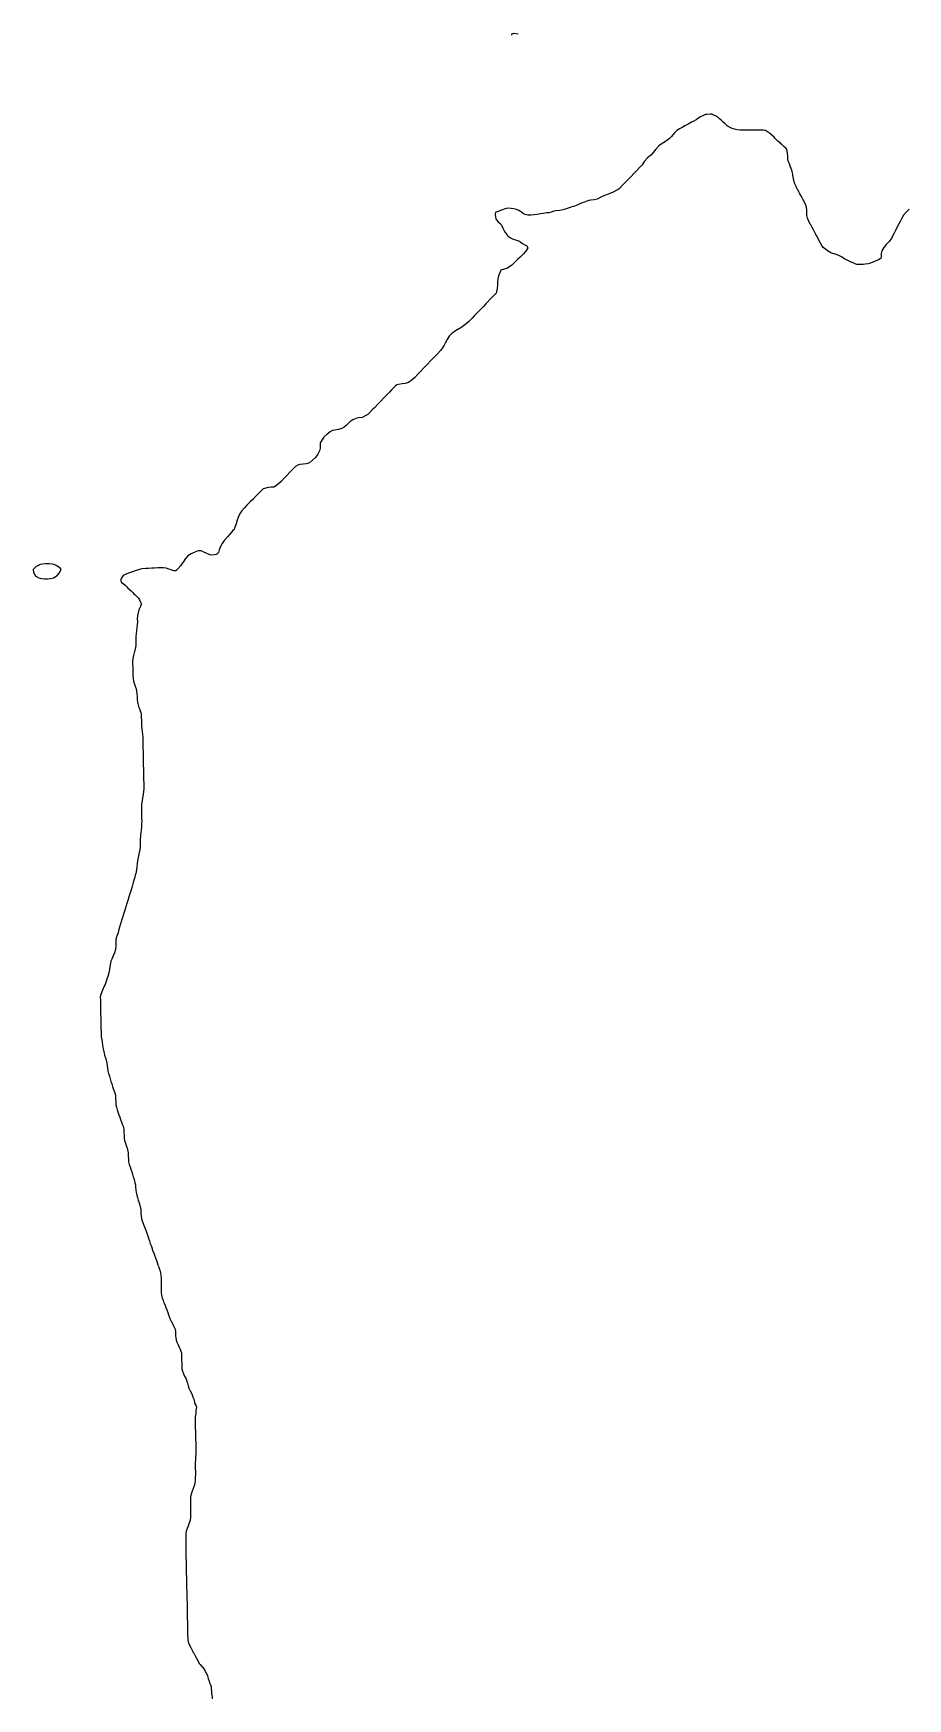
# Model space of a CAD drawing. Header units: inches. Extents: x 654597 to 662585, y 4606423 to 4617894.
# Drawn here: x 655680 to 657280, y 4606423 to 4609472 of the extents above; entities that cross this region are included whole.
import ezdxf

# ---------------------------------------------------------------- set-up
doc = ezdxf.new("R2010")
doc.units = ezdxf.units.IN
doc.header["$MEASUREMENT"] = 0
doc.layers.add('$DDT_AUDIT_GENERATED_(3E)', color=7, linetype='Continuous')
doc.layers.add('$DDT_AUDIT_GENERATED_(3F)', color=7, linetype='Continuous')

msp = doc.modelspace()

# ---------------------------------------------------------------- linework, layer by layer
at = {"layer": '$DDT_AUDIT_GENERATED_(3E)', "elevation": -150}
msp.add_lwpolyline([(656555.9, 4609468.3), (656555.9, 4609470.9), (656558.2, 4609471.8), (656559.6, 4609472), (656567.1, 4609470.9)], dxfattribs=at)
at = {"layer": '$DDT_AUDIT_GENERATED_(3F)', "elevation": -140}
msp.add_lwpolyline([(657282.7, 4609150), (657277.3, 4609144.4), (657272.8, 4609139.2), (657269.4, 4609133.4), (657266.5, 4609127.5), (657264.1, 4609123), (657261.6, 4609118.6), (657258.4, 4609112.4), (657255.5, 4609106.2), (657253.2, 4609101.5), (657250.7, 4609096.5), (657246.1, 4609091.1), (657240.8, 4609085.6), (657236.3, 4609080), (657233.1, 4609073.8), (657231.6, 4609068.8), (657231.4, 4609062.5), (657230.9, 4609059.7), (657229.9, 4609058.8), (657227, 4609057.5), (657219.4, 4609054.3), (657211.9, 4609051.3), (657207.6, 4609050), (657202.3, 4609049.1), (657198.6, 4609048.7), (657195.6, 4609048.6), (657189.3, 4609048.7), (657187.1, 4609048.8), (657185.3, 4609049.6), (657180.5, 4609051.6), (657176.5, 4609053.2), (657172.1, 4609055.4), (657167.1, 4609057.6), (657164.9, 4609058.7), (657162.7, 4609060), (657159, 4609062.5), (657155.3, 4609064.4), (657150.9, 4609066.3), (657145.8, 4609068.2), (657143, 4609069.1), (657139.8, 4609070.2), (657136.4, 4609071.9), (657133.6, 4609073.6), (657129.5, 4609076.5), (657125.6, 4609079.9), (657124.1, 4609081.5), (657122.9, 4609083.4), (657120.6, 4609087.6), (657113.8, 4609100.5), (657113, 4609102), (657112.1, 4609103.7), (657109.6, 4609108.3), (657107.6, 4609112.4), (657105.5, 4609116.6), (657102.8, 4609121.3), (657102, 4609122.7), (657098.6, 4609129), (657096.6, 4609133.5), (657095.9, 4609138.2), (657095.6, 4609143.5), (657095.4, 4609148.4), (657095.1, 4609153.7), (657093.7, 4609157.5), (657091.7, 4609161.5), (657090.5, 4609163.8), (657089.4, 4609166), (657086.9, 4609170.7), (657084.5, 4609175.1), (657082.8, 4609178.3), (657080.9, 4609181.8), (657079.5, 4609184.5), (657078.2, 4609186.9), (657075.9, 4609191.6), (657073.7, 4609196.1), (657072.3, 4609200.1), (657071.3, 4609205.7), (657070.8, 4609208.8), (657070.1, 4609212.7), (657069.4, 4609216.3), (657068.7, 4609219), (657066.9, 4609224.2), (657065.2, 4609228.5), (657063.6, 4609233.1), (657061.7, 4609237.9), (657061.1, 4609241.9), (657061, 4609247.9), (657060.5, 4609251.8), (657059.6, 4609256.5), (657058.9, 4609259.1), (657057.6, 4609260.8), (657053.6, 4609264.6), (657049.6, 4609268.4), (657048, 4609269.8), (657046.5, 4609271.2), (657042.5, 4609274.8), (657038.8, 4609278.4), (657037.1, 4609280), (657035.6, 4609281.7), (657031.8, 4609285.3), (657028.1, 4609288.8), (657026, 4609290.4), (657023.6, 4609291.8), (657019.8, 4609293.8), (657015.8, 4609294.7), (657010.2, 4609294.8), (657005.3, 4609294.7), (656999.5, 4609294.6), (656994.5, 4609294.5), (656988.7, 4609294.4), (656983.9, 4609294.4), (656978.1, 4609294.6), (656973.4, 4609294.9), (656968, 4609295.5), (656963.4, 4609296.4), (656958.7, 4609298), (656953.9, 4609300.1), (656951.8, 4609301.2), (656950, 4609302.7), (656946.3, 4609306.1), (656942.7, 4609309.5), (656940.8, 4609311.3), (656938.9, 4609313.2), (656935.4, 4609316.2), (656931.8, 4609318.9), (656928.4, 4609321), (656923.8, 4609322.9), (656921.6, 4609323.7), (656918.9, 4609323.7), (656912.5, 4609323.5), (656910.1, 4609323.4), (656907.6, 4609322.3), (656900, 4609318.3), (656892.8, 4609313.5), (656888.8, 4609311.1), (656884.8, 4609309), (656878.4, 4609305.7), (656872.1, 4609302.4), (656867.3, 4609299.8), (656862.3, 4609296.9), (656857.5, 4609294), (656853.3, 4609289.9), (656847.9, 4609283.2), (656844.1, 4609279.4), (656836.8, 4609274.1), (656830.8, 4609270.1), (656825, 4609265.7), (656819.3, 4609259.8), (656814.5, 4609253.8), (656809.9, 4609249.1), (656804, 4609244.1), (656798.6, 4609238), (656793.9, 4609231.2), (656790.1, 4609226.6), (656784, 4609220.3), (656779.7, 4609215.9), (656773.6, 4609209.5), (656770.2, 4609206), (656765.5, 4609201.2), (656761.9, 4609197.4), (656759, 4609194.4), (656752.7, 4609188.1), (656750.3, 4609185.8), (656747.9, 4609184.5), (656739.9, 4609180.5), (656732.1, 4609177.6), (656728.8, 4609176.5), (656725.2, 4609175), (656718.4, 4609171.7), (656711.6, 4609168.4), (656706.4, 4609166.8), (656700, 4609166.3), (656696.6, 4609165.9), (656692.9, 4609164.6), (656686.9, 4609162.4), (656681.6, 4609160.2), (656675.2, 4609157.3), (656668.3, 4609154.9), (656665.2, 4609154), (656662.4, 4609153), (656655.1, 4609150.6), (656648.7, 4609148.7), (656643.2, 4609147.8), (656637, 4609147.1), (656632.7, 4609146.3), (656627.9, 4609144.4), (656623.4, 4609143.4), (656619.9, 4609143), (656613.3, 4609142.1), (656608.2, 4609141.4), (656601.9, 4609140.5), (656596.5, 4609139.7), (656590.7, 4609139), (656585.2, 4609139.2), (656580.3, 4609140.5), (656576.8, 4609141.5), (656574.1, 4609143.8), (656571.6, 4609146), (656568.7, 4609147.3), (656564.3, 4609149.5), (656559.1, 4609150.6), (656554.7, 4609151.5), (656548.6, 4609151.7), (656543.4, 4609150.5), (656536.5, 4609148.2), (656529, 4609145.3), (656526.4, 4609144.3), (656525.6, 4609143.7), (656525.4, 4609141), (656525.7, 4609135.1), (656526.1, 4609132.9), (656527.2, 4609131.3), (656530.7, 4609127), (656535, 4609123.4), (656536.4, 4609121.7), (656537.4, 4609119.2), (656539.1, 4609115), (656540.8, 4609111.6), (656543.3, 4609107.1), (656546.8, 4609103), (656548, 4609101.9), (656549.2, 4609100.8), (656553.4, 4609097.4), (656558, 4609095.2), (656562.1, 4609093.6), (656567.6, 4609092.2), (656569.6, 4609091.5), (656571.1, 4609090.4), (656575.3, 4609087.3), (656579.4, 4609084.9), (656582.9, 4609083), (656585.2, 4609079.4), (656581.1, 4609073.2), (656576.7, 4609068.5), (656570.7, 4609062.4), (656566.3, 4609057.8), (656560.2, 4609051.5), (656555.9, 4609047.4), (656547.8, 4609041.7), (656539.7, 4609039.4), (656536.8, 4609039), (656535.3, 4609038.2), (656534, 4609035), (656531.1, 4609028.2), (656530.1, 4609021.8), (656529.5, 4609016.6), (656529.4, 4609010.6), (656529, 4609005.4), (656527.7, 4608998.8), (656527, 4608996.3), (656524.7, 4608993.8), (656518.6, 4608987.5), (656508.2, 4608976.7), (656503.8, 4608972.1), (656497.9, 4608966), (656493.3, 4608961.3), (656487.5, 4608955.2), (656482.8, 4608950.4), (656477.1, 4608944.6), (656471.8, 4608939.9), (656465, 4608934.5), (656462.5, 4608932.7), (656460.1, 4608931.4), (656452.6, 4608927.2), (656446, 4608922.5), (656441.2, 4608917.6), (656437, 4608911.5), (656433.6, 4608904.9), (656431.9, 4608901.3), (656429.6, 4608897.5), (656424.8, 4608891.2), (656419.8, 4608885.4), (656414.8, 4608880.1), (656409.5, 4608874.5), (656399, 4608863.7), (656383.7, 4608847.8), (656378.1, 4608842), (656373.2, 4608837.3), (656366.7, 4608832.5), (656360.2, 4608830.9), (656354.8, 4608830), (656348.2, 4608829), (656345.3, 4608828.3), (656342.3, 4608825.8), (656336.3, 4608819.7), (656331.9, 4608815.2), (656325.8, 4608808.9), (656321.5, 4608804.4), (656315.3, 4608798), (656313, 4608795.6), (656310.5, 4608793.1), (656304.8, 4608787.1), (656300.8, 4608783), (656294.7, 4608776.6), (656291.8, 4608773.8), (656288.6, 4608772), (656281.6, 4608768.8), (656274.9, 4608767.8), (656270.2, 4608767), (656264.8, 4608764.4), (656259.4, 4608760.6), (656253.2, 4608754.7), (656248.9, 4608750.9), (656244.2, 4608748.5), (656238.2, 4608746.4), (656231.7, 4608745.6), (656227.7, 4608744.8), (656223.3, 4608742.6), (656217.5, 4608738.3), (656211.8, 4608732.3), (656207.3, 4608726), (656205, 4608722.3), (656204.7, 4608718.7), (656204.6, 4608712.6), (656203.6, 4608707.7), (656200.8, 4608701.4), (656196.1, 4608695.6), (656191, 4608690.2), (656185.3, 4608685.6), (656179.4, 4608683.8), (656174, 4608682.9), (656167.9, 4608682.4), (656164, 4608681.6), (656159.9, 4608678.8), (656154.3, 4608673.2), (656149.5, 4608668.3), (656143.8, 4608662.4), (656139.2, 4608657.6), (656133.3, 4608651.6), (656128.5, 4608647.3), (656123.1, 4608642.7), (656120, 4608641.3), (656115.1, 4608641.2), (656109.5, 4608640.6), (656102.7, 4608638.8), (656100.2, 4608638.1), (656097.9, 4608635.8), (656091.9, 4608629.6), (656089.6, 4608627.2), (656087.5, 4608625), (656081.3, 4608618.6), (656077, 4608614.2), (656070.9, 4608607.8), (656066.6, 4608603.3), (656060.9, 4608596.8), (656057.3, 4608591.5), (656054.8, 4608585.6), (656053.2, 4608580.4), (656051, 4608573.7), (656048.1, 4608566.2), (656047.2, 4608563.8), (656045.2, 4608561.4), (656039.6, 4608554.8), (656035, 4608549.8), (656029.3, 4608543.4), (656025.3, 4608537.6), (656022.1, 4608532.1), (656019.8, 4608526.4), (656018.5, 4608521.4), (656015.1, 4608517.6), (656010.6, 4608517.3), (656005, 4608516.8), (656000.2, 4608518.6), (655995.1, 4608520.9), (655993.4, 4608521.5), (655991.8, 4608522.3), (655986.9, 4608524.3), (655981.8, 4608524.4), (655975.6, 4608522.2), (655972.3, 4608520.7), (655969, 4608519.1), (655962.8, 4608515.3), (655958.2, 4608510.2), (655953.9, 4608504), (655951.8, 4608500.8), (655949.6, 4608497.8), (655944.4, 4608491.3), (655940.5, 4608487.9), (655937.1, 4608488.1), (655932.2, 4608489.7), (655930.1, 4608490.3), (655928.1, 4608490.9), (655922.8, 4608492.5), (655918, 4608493.3), (655912.4, 4608493.2), (655907.4, 4608493.1), (655901.5, 4608493), (655896.6, 4608492.8), (655890.5, 4608492.4), (655885.5, 4608492.1), (655879.1, 4608491.4), (655875.9, 4608490.9), (655872.3, 4608489.7), (655866.4, 4608487.7), (655861.3, 4608486.2), (655854.3, 4608483.8), (655846.5, 4608480.5), (655844.3, 4608479.5), (655844.3, 4608479.5), (655842.9, 4608477.3), (655839.6, 4608470.5), (655841.4, 4608466.6), (655844.5, 4608464.4), (655847.6, 4608461.6), (655850.7, 4608458.6), (655852.9, 4608456.4), (655855.3, 4608454.2), (655858.7, 4608451.4), (655861.7, 4608448.2), (655863.8, 4608446), (655866, 4608444), (655869.4, 4608440.9), (655872.6, 4608437.6), (655874.4, 4608434.6), (655876.1, 4608430.7), (655877.3, 4608428.1), (655877.4, 4608426.4), (655875.9, 4608422.8), (655873.2, 4608416.7), (655871.4, 4608411.2), (655870.3, 4608405.6), (655870.1, 4608399.9), (655870.2, 4608394.7), (655869.9, 4608389.2), (655869.3, 4608383.9), (655868.6, 4608377.8), (655867.9, 4608372.9), (655867.6, 4608366.7), (655867.5, 4608362.1), (655867.6, 4608356.2), (655867.3, 4608351.2), (655866.2, 4608344.6), (655865.8, 4608342.3), (655865, 4608340), (655863, 4608333.1), (655862.1, 4608327.6), (655861.6, 4608321.9), (655861.6, 4608316.7), (655861.7, 4608311.3), (655861.8, 4608306.3), (655861.9, 4608300.8), (655862, 4608295.9), (655862.3, 4608290.5), (655863.2, 4608285.9), (655864.7, 4608280.6), (655865.3, 4608278.6), (655866.1, 4608276.5), (655867.8, 4608271.8), (655868.9, 4608267.7), (655869.4, 4608262.4), (655869.7, 4608257.5), (655869.9, 4608252.1), (655870.3, 4608247.3), (655871.6, 4608242.5), (655873.2, 4608237.6), (655874.5, 4608234), (655876, 4608229.7), (655876.9, 4608227.2), (655877.2, 4608224.6), (655877.4, 4608218.6), (655877.5, 4608214.2), (655877.7, 4608208.2), (655878, 4608203.9), (655878.7, 4608198.4), (655879.2, 4608193.8), (655879.7, 4608188.4), (655880, 4608183.5), (655880.2, 4608173.1), (655880.3, 4608167.6), (655880.5, 4608162.6), (655880.6, 4608157.2), (655880.7, 4608152.1), (655880.8, 4608146.7), (655880.9, 4608141.7), (655881.1, 4608131.2), (655881.2, 4608125.9), (655881.4, 4608120.8), (655881.5, 4608115.5), (655881.6, 4608110.3), (655881.7, 4608105.1), (655881.8, 4608099.9), (655881.9, 4608094.7), (655881.9, 4608089.3), (655881.7, 4608084), (655881, 4608078.3), (655879.8, 4608072.2), (655878.8, 4608067), (655877.9, 4608060.5), (655877.6, 4608056.1), (655877.7, 4608050), (655877.8, 4608045.6), (655877.9, 4608039.6), (655878, 4608035.1), (655878.2, 4608029.2), (655878.1, 4608024.5), (655877.8, 4608018.3), (655877.4, 4608013.7), (655876.6, 4608007.5), (655876.2, 4608005), (655876, 4608002.7), (655875.6, 4607996.2), (655875.5, 4607991.7), (655875.6, 4607985.6), (655875.3, 4607981.2), (655874.4, 4607974.6), (655873.1, 4607969.3), (655871.6, 4607963.1), (655870.6, 4607957.1), (655869.9, 4607951.7), (655869.4, 4607945.9), (655868.7, 4607940.5), (655867.2, 4607933.9), (655866.5, 4607930.6), (655865.5, 4607927), (655864, 4607921.4), (655862.8, 4607916.9), (655860.8, 4607910.1), (655858.8, 4607903.6), (655857.2, 4607898.5), (655855.3, 4607892.6), (655854.2, 4607889.1), (655853.3, 4607886), (655851.1, 4607879), (655849.1, 4607872.6), (655847.3, 4607866.6), (655845, 4607859.5), (655844.3, 4607857.2), (655843.6, 4607855), (655841.3, 4607847.8), (655839.4, 4607841.7), (655837.5, 4607835.5), (655835.7, 4607828.6), (655834.8, 4607825), (655833.4, 4607820.9), (655831.6, 4607815.8), (655831.1, 4607811.4), (655830.9, 4607805.5), (655830.8, 4607800.7), (655830.1, 4607794.4), (655828.2, 4607788.5), (655825.9, 4607783), (655823.3, 4607777.1), (655821.7, 4607773.2), (655821, 4607769.8), (655819.9, 4607763.4), (655819.2, 4607758.1), (655818, 4607751.7), (655816.2, 4607745.4), (655814.6, 4607740.3), (655812.6, 4607734.3), (655811.2, 4607730.7), (655809.5, 4607727.2), (655806.3, 4607719.8), (655803.3, 4607712.2), (655802.4, 4607707.8), (655802.5, 4607701.6), (655802.6, 4607697.3), (655802.7, 4607691.2), (655802.8, 4607686.8), (655802.9, 4607680.8), (655803, 4607676.4), (655803.2, 4607670.4), (655803.4, 4607660), (655803.6, 4607649.5), (655803.7, 4607645), (655803.9, 4607639.1), (655804.1, 4607634.7), (655804.9, 4607629.3), (655805.5, 4607624.8), (655806.6, 4607619.8), (655807.3, 4607614.8), (655808.2, 4607610), (655809.2, 4607604.8), (655810.2, 4607600.9), (655812, 4607596.4), (655812.8, 4607594.3), (655813.3, 4607592), (655814.4, 4607586.4), (655815.1, 4607582), (655815.7, 4607576.5), (655816.4, 4607572.1), (655817.7, 4607567.2), (655819, 4607562.4), (655820.3, 4607558), (655821.8, 4607552.8), (655822.5, 4607550.6), (655823.3, 4607548.3), (655824.9, 4607543.8), (655826.1, 4607540.1), (655827.8, 4607535.2), (655829.3, 4607530.5), (655830, 4607525.9), (655830.5, 4607520.5), (655830.7, 4607515.8), (655830.9, 4607510.2), (655831.8, 4607506), (655833.3, 4607501.1), (655833.9, 4607499.1), (655834.6, 4607497.2), (655836.5, 4607492), (655838, 4607487.7), (655839.5, 4607483), (655841.2, 4607478.2), (655842.5, 4607474.8), (655844.1, 4607470.8), (655845.1, 4607468.1), (655845.5, 4607465.3), (655845.7, 4607459.4), (655845.8, 4607454.9), (655846, 4607449), (655846.6, 4607444.9), (655848.3, 4607439.9), (655849.9, 4607435.4), (655851.4, 4607431), (655852.9, 4607425.8), (655853.4, 4607421.7), (655853.6, 4607415.8), (655853.8, 4607411.3), (655854.3, 4607405.5), (655854.6, 4607403.1), (655855.4, 4607401.1), (655857, 4607396.4), (655858.2, 4607392.5), (655859.8, 4607387.6), (655861.1, 4607382.9), (655862.5, 4607378.5), (655864.2, 4607373.3), (655864.9, 4607370.7), (655865.7, 4607367.4), (655866.6, 4607363.4), (655867.1, 4607360), (655867.6, 4607354.2), (655868.2, 4607350), (655869.2, 4607344.7), (655870.4, 4607340.3), (655872, 4607335.7), (655873.8, 4607330.7), (655874.8, 4607326.7), (655876, 4607321.1), (655876.3, 4607319.3), (655876.4, 4607317.3), (655876.5, 4607311), (655876.9, 4607307.1), (655878.1, 4607301.6), (655879.2, 4607297.5), (655881.1, 4607292.7), (655882.9, 4607288.1), (655884.5, 4607283.9), (655886.3, 4607278.7), (655886.9, 4607277), (655887.6, 4607275.4), (655889.4, 4607270.4), (655890.7, 4607266.1), (655892.2, 4607261.3), (655893.7, 4607256.5), (655895.2, 4607252.3), (655897.1, 4607247.1), (655897.6, 4607245.5), (655898.2, 4607244), (655900.2, 4607238.8), (655901.8, 4607234.6), (655903.5, 4607230), (655905.1, 4607225.1), (655906.3, 4607221.3), (655907.9, 4607216.9), (655908.8, 4607214.6), (655909.6, 4607212.5), (655911.4, 4607207.4), (655912.7, 4607202.8), (655913.3, 4607197.8), (655913.5, 4607192.7), (655913.7, 4607187.5), (655913.8, 4607182.3), (655913.9, 4607177.1), (655914, 4607171.8), (655914.1, 4607166.7), (655914.5, 4607161.6), (655915.7, 4607156.9), (655917.6, 4607151.9), (655918.3, 4607149.6), (655919.2, 4607147.2), (655920.9, 4607142.9), (655922.2, 4607139.3), (655923.9, 4607134.6), (655925.7, 4607129.9), (655927.2, 4607125.7), (655929.1, 4607120.6), (655929.6, 4607119), (655933, 4607112.7), (655935.2, 4607108.4), (655937.1, 4607104.2), (655939.2, 4607099.2), (655939.8, 4607095.4), (655940, 4607089.3), (655940.1, 4607086.8), (655940.5, 4607084.4), (655941.3, 4607079.2), (655942.3, 4607075.8), (655944.7, 4607071), (655947, 4607066.6), (655948.6, 4607062.6), (655950.4, 4607057.5), (655951, 4607055.8), (655951.1, 4607053.6), (655951.2, 4607047.4), (655951.3, 4607043.2), (655951.5, 4607037), (655951.6, 4607032.7), (655951.8, 4607026.6), (655952.6, 4607022.8), (655954.5, 4607017.8), (655956.4, 4607013.6), (655958.7, 4607009.6), (655960.7, 4607004.4), (655961.3, 4607002.4), (655961.9, 4607000.3), (655963.4, 4606995.5), (655964.6, 4606991.6), (655966.6, 4606986.6), (655969.2, 4606982.3), (655970.6, 4606979.2), (655972, 4606975.2), (655973.2, 4606972.5), (655974, 4606969.8), (655975, 4606964.1), (655977.3, 4606960.4), (655978.3, 4606956.3), (655977.5, 4606950.5), (655977.3, 4606945.2), (655976.3, 4606939.5), (655976.1, 4606933.6), (655976.1, 4606928.6), (655976.2, 4606923), (655976.3, 4606918.1), (655976.5, 4606912.6), (655976.6, 4606907.6), (655976.7, 4606902.2), (655976.9, 4606897.2), (655977, 4606891.9), (655977.1, 4606886.7), (655977.3, 4606881.5), (655977.4, 4606876.3), (655977.3, 4606871.1), (655976.8, 4606865.7), (655976.6, 4606860.1), (655976.3, 4606854.8), (655976.2, 4606849.2), (655976.3, 4606844.2), (655976.4, 4606838.8), (655976.4, 4606833.6), (655976.1, 4606827.9), (655975.8, 4606822.8), (655975.2, 4606816.8), (655974.4, 4606812.5), (655972.3, 4606807.6), (655970.3, 4606803), (655969.2, 4606798.9), (655967.6, 4606792.6), (655967.2, 4606786.9), (655967.5, 4606776.5), (655967.7, 4606766.1), (655967.7, 4606760.6), (655967.5, 4606755.4), (655966.7, 4606749.3), (655964.6, 4606742.8), (655963.3, 4606738.9), (655961.5, 4606734.5), (655959.8, 4606729.5), (655959.2, 4606725.3), (655958.9, 4606719.3), (655958.8, 4606714.4), (655958.7, 4606708.6), (655958.7, 4606703.8), (655958.9, 4606693.4), (655959.1, 4606682.9), (655959.4, 4606672.5), (655959.5, 4606666.7), (655959.6, 4606662.1), (655959.7, 4606656.2), (655959.8, 4606651.7), (655959.9, 4606645.8), (655960, 4606641.3), (655960.3, 4606630.9), (655960.4, 4606624.9), (655960.5, 4606620.5), (655960.6, 4606614.4), (655960.8, 4606610.1), (655961, 4606604), (655961.1, 4606599.7), (655961.2, 4606593.5), (655961.3, 4606589.3), (655961.4, 4606583), (655961.4, 4606578.8), (655961.5, 4606572.6), (655961.6, 4606570.5), (655961.8, 4606562.2), (655961.9, 4606558), (655962, 4606551.8), (655962.1, 4606547.5), (655962.2, 4606541.4), (655962.4, 4606531), (655963.1, 4606527.1), (655965.2, 4606522.2), (655967.2, 4606517.9), (655969.3, 4606513.9), (655971.7, 4606509.5), (655972.6, 4606507.7), (655973.5, 4606506), (655976.1, 4606501.2), (655978.4, 4606496.9), (655982.5, 4606489.2), (655983.6, 4606487), (655985, 4606485.4), (655988.7, 4606481.3), (655992.2, 4606476.7), (655993.2, 4606475.2), (655994.2, 4606473.5), (655996.8, 4606469.1), (655998.5, 4606464.8), (655999.7, 4606460), (656001.4, 4606455.2), (656002.5, 4606451.9), (656004, 4606448), (656005.1, 4606445.3), (656005.6, 4606442.4), (656005.8, 4606436.5), (656005.9, 4606432.1), (656006.9, 4606425.5), (656007, 4606422.8)], dxfattribs=at)
msp.add_lwpolyline([(655730.9, 4608490), (655729.5, 4608492.4), (655726.9, 4608493.9), (655723, 4608497), (655717.8, 4608499.3), (655714.1, 4608500), (655708.5, 4608500.5), (655706.1, 4608500.6), (655705.3, 4608500.6), (655702.1, 4608500.5), (655696.6, 4608500.3), (655692.6, 4608499.3), (655685.2, 4608495.7), (655679.8, 4608490.3), (655680, 4608484.9), (655682.6, 4608480.4), (655683.7, 4608478.8), (655685.4, 4608477.6), (655690, 4608475), (655695, 4608473.6), (655700, 4608473.4), (655705.6, 4608473.4), (655711.1, 4608474), (655716.9, 4608475.3), (655723.3, 4608479.3), (655727.1, 4608483.8)], close=True, dxfattribs=at)

doc.saveas('drawing.dxf')
